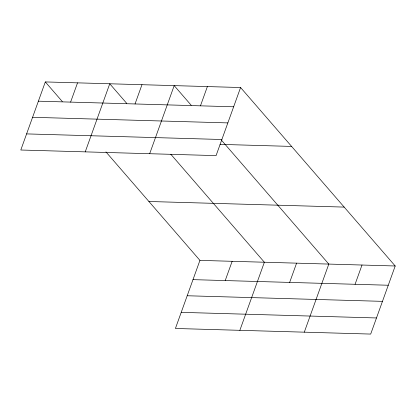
<?xml version="1.0" encoding="UTF-8"?>
<svg xmlns="http://www.w3.org/2000/svg" width="416" height="416" viewBox="0 0 416 416"><rect width="100%" height="100%" fill="white"/><g stroke="black" fill="none" stroke-linecap="round" stroke-linejoin="round"><path stroke-width="0.62" d="M45.313 81.926L20.8 150.015L216.07 155.62L240.583 87.526L45.313 81.926L62.322 101.556M70.6 102.107L77.532 82.852M85.238 151.866L109.751 83.777L126.76 103.407M135.039 103.953L141.97 84.698M149.677 153.712L174.19 85.623L191.199 105.253M200.455 105.83L207.386 86.575M105.934 151.892L199.93 260.38L175.417 328.474L370.687 334.074L395.2 265.985L240.583 87.526M225.217 280.561L232.149 261.305M239.855 330.32L264.368 262.231L170.789 154.222M289.656 282.412L296.587 263.156M304.294 332.171L328.806 264.077L221.39 140.098M355.072 284.289L362.003 265.034M38.381 101.182L233.652 106.787M32.578 117.296L227.848 122.902M26.603 133.9L221.868 139.506M220.059 144.368L291.606 146.422M148.907 201.49L344.178 207.095M199.93 260.38L395.2 265.985M192.998 279.64L388.268 285.241M187.2 295.755L382.465 301.356M181.22 312.354L376.49 317.959"/></g></svg>
